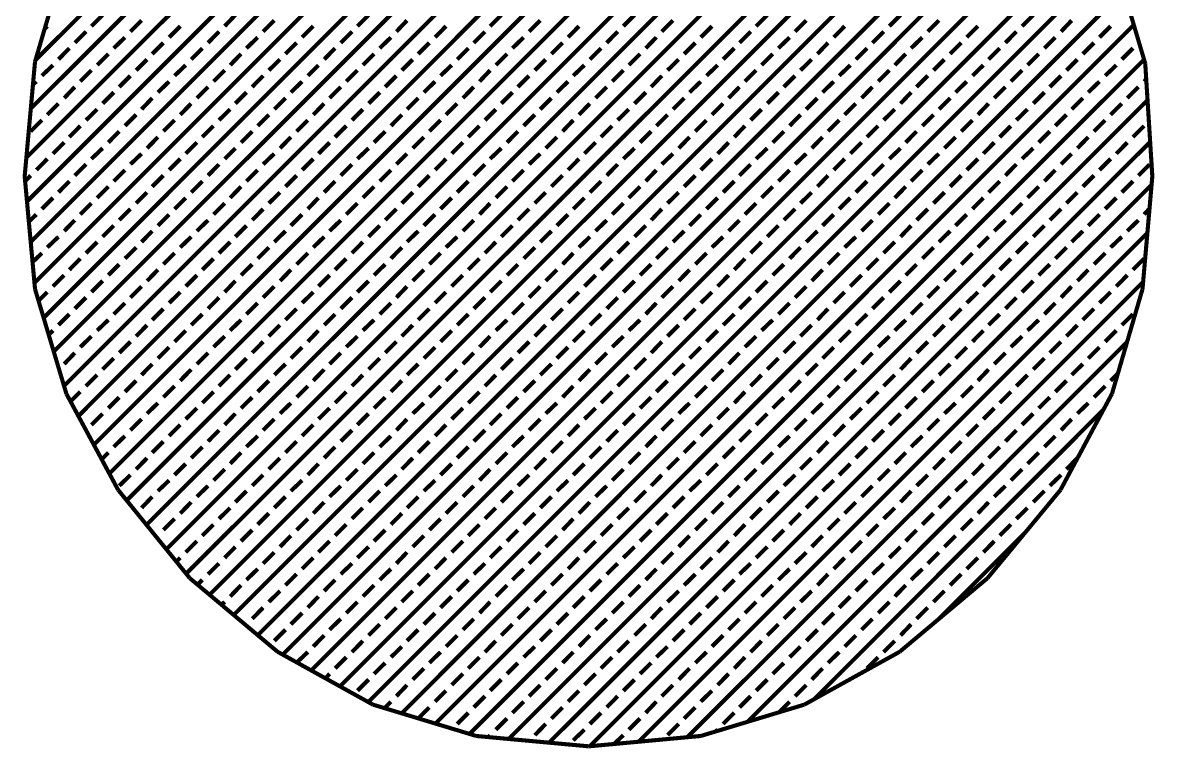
# Model space of a CAD drawing. Extents: x 2 to 176, y -19 to 159.
# Drawn here: x 104.605 to 105.66, y 117.516 to 118.192 of the extents above; entities that cross this region are included whole.
import ezdxf

# ---------------------------------------------------------------- set-up
doc = ezdxf.new("R2010")
doc.units = 0
doc.layers.add('BG_SILKSCREEN_TOP', color=7, linetype='CONTINUOUS')

msp = doc.modelspace()

# ---------------------------------------------------------------- linework, layer by layer
at = {"layer": 'BG_SILKSCREEN_TOP', "const_width": 0.00381}
for points in [[(104.608122, 118.066058), (105.127298, 118.585234)], [(104.608884, 118.025418), (105.166414, 118.582948)], [(104.612186, 118.111778), (105.082086, 118.58117)], [(104.612186, 117.987572), (105.204006, 118.579392)], [(104.616758, 118.157244), (105.036366, 118.576598)], [(104.615996, 117.949726), (105.240836, 118.57482)], [(104.624378, 117.91696), (105.272332, 118.565168)], [(104.633776, 117.885464), (105.303828, 118.555262)], [(104.643428, 117.85346), (105.33507, 118.545102)], [(104.656636, 117.825266), (105.361232, 118.53037)], [(104.671114, 117.798596), (105.387902, 118.515638)], [(104.685592, 117.771672), (105.414318, 118.500652)], [(104.701594, 117.746526), (105.43794, 118.482618)], [(104.720136, 117.72392), (105.460292, 118.463568)], [(104.738424, 117.700806), (105.48239, 118.444772)], [(104.756966, 117.6782), (105.504742, 118.425468)], [(104.77881, 117.658642), (105.523284, 118.402862)], [(104.801416, 117.639846), (105.541826, 118.380256)], [(104.823768, 117.620796), (105.560368, 118.357396)], [(104.847136, 117.603016), (105.57764, 118.333774)], [(104.873806, 117.588284), (105.592118, 118.306596)], [(104.900476, 117.573298), (105.60685, 118.279926)], [(104.64546, 118.255034), (104.61625, 118.15572)], [(104.927146, 117.559074), (105.621328, 118.253256)], [(105.651046, 118.153942), (105.62209, 118.251732)], [(104.95788, 117.548152), (105.63098, 118.22176)], [(104.668828, 118.18874), (104.679242, 118.199154)], [(104.793034, 118.18874), (104.80294, 118.199154)], [(104.916732, 118.18874), (104.927146, 118.199154)], [(105.04043, 118.18874), (105.050844, 118.199154)], [(105.164636, 118.18874), (105.17505, 118.199154)], [(105.288334, 118.18874), (105.298748, 118.199154)], [(105.41254, 118.18874), (105.422954, 118.199154)], [(105.536238, 118.18874), (105.546652, 118.199154)], [(104.625648, 118.186454), (104.62768, 118.18874)], [(104.70515, 118.18366), (104.715564, 118.194074)], [(104.741218, 118.178326), (104.751632, 118.18874)], [(104.828848, 118.18366), (104.839262, 118.194074)], [(104.86517, 118.178326), (104.875584, 118.18874)], [(104.953054, 118.18366), (104.96296, 118.194074)], [(104.989122, 118.178326), (104.999282, 118.18874)], [(104.989376, 117.5385), (105.640378, 118.19001)], [(105.076752, 118.18366), (105.087166, 118.194074)], [(105.113074, 118.178326), (105.123234, 118.18874)], [(105.20045, 118.18366), (105.210864, 118.194074)], [(105.236772, 118.178326), (105.247186, 118.18874)], [(105.324656, 118.18366), (105.33507, 118.194074)], [(105.360724, 118.178326), (105.370884, 118.18874)], [(105.448354, 118.18366), (105.458768, 118.194074)], [(105.484676, 118.178326), (105.49509, 118.18874)], [(105.57256, 118.18366), (105.582466, 118.194074)], [(105.608374, 118.178326), (105.618788, 118.18874)], [(104.653334, 118.173246), (104.663748, 118.18366)], [(104.689656, 118.168166), (104.70007, 118.178326)], [(104.77754, 118.173246), (104.7877, 118.18366)], [(104.813354, 118.168166), (104.823768, 118.178326)], [(104.901238, 118.173246), (104.911652, 118.18366)], [(104.93756, 118.168166), (104.947974, 118.178326)], [(105.02519, 118.173246), (105.035604, 118.18366)], [(105.061258, 118.168166), (105.071672, 118.178326)], [(105.149142, 118.173246), (105.159302, 118.18366)], [(105.185464, 118.168166), (105.19537, 118.178326)], [(105.27284, 118.173246), (105.283254, 118.18366)], [(105.309162, 118.168166), (105.319576, 118.178326)], [(105.396792, 118.173246), (105.407206, 118.18366)], [(105.43286, 118.168166), (105.443274, 118.178326)], [(105.520744, 118.173246), (105.530904, 118.18366)], [(105.557066, 118.168166), (105.567226, 118.178326)], [(104.638094, 118.157752), (104.648254, 118.168166)], [(104.72547, 118.162832), (104.735884, 118.173246)], [(104.761792, 118.157752), (104.772206, 118.168166)], [(104.849676, 118.162832), (104.86009, 118.173246)], [(104.885744, 118.157752), (104.895904, 118.168166)], [(104.973374, 118.162832), (104.983788, 118.173246)], [(105.009696, 118.157752), (105.02011, 118.168166)], [(105.09758, 118.162832), (105.107994, 118.173246)], [(105.133394, 118.157752), (105.143808, 118.168166)], [(105.221278, 118.162832), (105.231692, 118.173246)], [(105.2576, 118.157752), (105.268014, 118.168166)], [(105.345484, 118.162832), (105.35539, 118.173246)], [(105.381298, 118.157752), (105.391712, 118.168166)], [(105.469182, 118.162832), (105.479596, 118.173246)], [(105.504996, 118.157752), (105.51541, 118.168166)], [(105.59288, 118.162832), (105.603294, 118.173246)], [(105.629202, 118.157752), (105.639616, 118.168166)], [(105.644696, 118.173246), (105.645204, 118.1735)], [(104.61625, 118.15572), (104.606598, 118.048786)], [(104.674162, 118.152418), (104.684576, 118.162832)], [(104.710484, 118.147592), (104.720644, 118.157752)], [(104.798114, 118.152418), (104.808274, 118.162832)], [(104.834182, 118.147592), (104.844596, 118.157752)], [(104.921812, 118.152418), (104.932226, 118.162832)], [(104.958134, 118.147592), (104.968294, 118.157752)], [(105.021126, 117.528848), (105.65003, 118.157752)], [(105.045764, 118.152418), (105.056178, 118.162832)], [(105.082086, 118.147592), (105.092246, 118.157752)], [(105.169716, 118.152418), (105.18013, 118.162832)], [(105.205784, 118.147592), (105.216198, 118.157752)], [(105.293414, 118.152418), (105.303828, 118.162832)], [(105.329736, 118.147592), (105.34015, 118.157752)], [(105.41762, 118.152418), (105.42778, 118.162832)], [(105.453688, 118.147592), (105.463848, 118.157752)], [(105.541318, 118.152418), (105.551732, 118.162832)], [(105.57764, 118.147592), (105.5878, 118.157752)], [(105.65765, 118.048786), (105.651046, 118.153942)], [(104.6226, 118.142512), (104.633014, 118.152418)], [(104.658414, 118.137178), (104.668828, 118.147592)], [(104.746298, 118.142512), (104.756712, 118.152418)], [(104.78262, 118.137178), (104.793034, 118.147592)], [(104.870504, 118.142512), (104.88041, 118.152418)], [(104.906318, 118.137178), (104.916732, 118.147592)], [(104.994202, 118.142512), (105.004616, 118.152418)], [(105.030524, 118.137178), (105.04043, 118.147592)], [(105.1179, 118.142512), (105.128314, 118.152418)], [(105.154222, 118.137178), (105.164636, 118.147592)], [(105.242106, 118.142512), (105.25252, 118.152418)], [(105.27792, 118.137178), (105.288334, 118.147592)], [(105.365804, 118.142512), (105.376218, 118.152418)], [(105.402126, 118.137178), (105.41254, 118.147592)], [(105.49001, 118.142512), (105.50017, 118.152418)], [(105.525824, 118.137178), (105.536238, 118.147592)], [(105.613708, 118.142512), (105.624122, 118.152418)], [(104.614472, 118.134384), (104.61752, 118.137178)], [(104.643428, 118.121684), (104.653334, 118.132098)], [(104.694736, 118.132098), (104.70515, 118.142512)], [(104.730804, 118.127018), (104.741218, 118.137178)], [(104.767126, 118.121684), (104.77754, 118.132098)], [(104.818688, 118.132098), (104.828848, 118.142512)], [(104.854756, 118.127018), (104.86517, 118.137178)], [(104.890824, 118.121684), (104.901238, 118.132098)], [(104.94264, 118.132098), (104.953054, 118.142512)], [(104.978708, 118.127018), (104.989122, 118.137178)], [(105.01503, 118.121684), (105.02519, 118.132098)], [(105.066338, 118.132098), (105.076752, 118.142512)], [(105.10266, 118.127018), (105.113074, 118.137178)], [(105.138728, 118.121684), (105.149142, 118.132098)], [(105.190544, 118.132098), (105.20045, 118.142512)], [(105.226358, 118.127018), (105.236772, 118.137178)], [(105.26268, 118.121684), (105.27284, 118.132098)], [(105.314242, 118.132098), (105.324656, 118.142512)], [(105.35031, 118.127018), (105.360724, 118.137178)], [(105.386632, 118.121684), (105.396792, 118.132098)], [(105.43794, 118.132098), (105.448354, 118.142512)], [(105.474262, 118.127018), (105.484676, 118.137178)], [(105.51033, 118.121684), (105.520744, 118.132098)], [(105.562146, 118.132098), (105.57256, 118.142512)], [(105.59796, 118.127018), (105.608374, 118.137178)], [(105.634282, 118.121684), (105.644696, 118.132098)], [(105.65003, 118.137178), (105.651808, 118.13921)], [(104.679242, 118.116604), (104.689656, 118.127018)], [(104.715564, 118.11127), (104.72547, 118.121684)], [(104.80294, 118.116604), (104.813354, 118.127018)], [(104.839262, 118.11127), (104.849676, 118.121684)], [(104.927146, 118.116604), (104.93756, 118.127018)], [(104.96296, 118.11127), (104.973374, 118.121684)], [(105.050844, 118.116604), (105.061258, 118.127018)], [(105.087166, 118.11127), (105.09758, 118.121684)], [(105.17505, 118.116604), (105.185464, 118.127018)], [(105.210864, 118.11127), (105.221278, 118.121684)], [(105.298748, 118.116604), (105.309162, 118.127018)], [(105.33507, 118.11127), (105.345484, 118.121684)], [(105.422954, 118.116604), (105.43286, 118.127018)], [(105.458768, 118.11127), (105.469182, 118.121684)], [(105.546652, 118.116604), (105.557066, 118.127018)], [(105.582466, 118.11127), (105.59288, 118.121684)], [(104.62768, 118.10619), (104.638094, 118.116604)], [(104.663748, 118.10111), (104.674162, 118.11127)], [(104.751632, 118.10619), (104.761792, 118.116604)], [(104.7877, 118.10111), (104.798114, 118.11127)], [(104.875584, 118.10619), (104.885744, 118.116604)], [(104.911652, 118.10111), (104.921812, 118.11127)], [(104.999282, 118.10619), (105.009696, 118.116604)], [(105.035604, 118.10111), (105.045764, 118.11127)], [(105.057448, 117.524022), (105.653332, 118.119906)], [(105.123234, 118.10619), (105.133394, 118.116604)], [(105.159302, 118.10111), (105.169716, 118.11127)], [(105.247186, 118.10619), (105.2576, 118.116604)], [(105.283254, 118.10111), (105.293414, 118.11127)], [(105.370884, 118.10619), (105.381298, 118.116604)], [(105.407206, 118.10111), (105.41762, 118.11127)], [(105.49509, 118.10619), (105.504996, 118.116604)], [(105.530904, 118.10111), (105.541318, 118.11127)], [(105.618788, 118.10619), (105.629202, 118.116604)], [(104.612186, 118.090696), (104.6226, 118.10111)], [(104.70007, 118.095776), (104.710484, 118.10619)], [(104.735884, 118.090696), (104.746298, 118.10111)], [(104.823768, 118.095776), (104.834182, 118.10619)], [(104.86009, 118.090696), (104.870504, 118.10111)], [(104.947974, 118.095776), (104.958134, 118.10619)], [(104.983788, 118.090696), (104.994202, 118.10111)], [(105.071672, 118.095776), (105.082086, 118.10619)], [(105.107994, 118.090696), (105.1179, 118.10111)], [(105.19537, 118.095776), (105.205784, 118.10619)], [(105.231692, 118.090696), (105.242106, 118.10111)], [(105.319576, 118.095776), (105.329736, 118.10619)], [(105.35539, 118.090696), (105.365804, 118.10111)], [(105.443274, 118.095776), (105.453688, 118.10619)], [(105.479596, 118.090696), (105.49001, 118.10111)], [(105.567226, 118.095776), (105.57764, 118.10619)], [(105.603294, 118.090696), (105.613708, 118.10111)], [(104.648254, 118.085362), (104.658414, 118.095776)], [(104.684576, 118.080282), (104.694736, 118.090696)], [(104.772206, 118.085362), (104.78262, 118.095776)], [(104.808274, 118.080282), (104.818688, 118.090696)], [(104.895904, 118.085362), (104.906318, 118.095776)], [(104.932226, 118.080282), (104.94264, 118.090696)], [(105.02011, 118.085362), (105.030524, 118.095776)], [(105.056178, 118.080282), (105.066338, 118.090696)], [(105.143808, 118.085362), (105.154222, 118.095776)], [(105.18013, 118.080282), (105.190544, 118.090696)], [(105.268014, 118.085362), (105.27792, 118.095776)], [(105.303828, 118.080282), (105.314242, 118.090696)], [(105.391712, 118.085362), (105.402126, 118.095776)], [(105.42778, 118.080282), (105.43794, 118.090696)], [(105.51541, 118.085362), (105.525824, 118.095776)], [(105.551732, 118.080282), (105.562146, 118.090696)], [(105.639616, 118.085362), (105.65003, 118.095776)], [(104.633014, 118.069868), (104.643428, 118.080282)], [(104.720644, 118.074948), (104.730804, 118.085362)], [(104.756712, 118.069868), (104.767126, 118.080282)], [(104.844596, 118.074948), (104.854756, 118.085362)], [(104.88041, 118.069868), (104.890824, 118.080282)], [(104.968294, 118.074948), (104.978708, 118.085362)], [(105.004616, 118.069868), (105.01503, 118.080282)], [(105.092246, 118.074948), (105.10266, 118.085362)], [(105.095294, 117.52072), (105.655872, 118.081044)], [(105.128314, 118.069868), (105.138728, 118.080282)], [(105.216198, 118.074948), (105.226358, 118.085362)], [(105.25252, 118.069868), (105.26268, 118.080282)], [(105.34015, 118.074948), (105.35031, 118.085362)], [(105.376218, 118.069868), (105.386632, 118.080282)], [(105.463848, 118.074948), (105.474262, 118.085362)], [(105.50017, 118.069868), (105.51033, 118.080282)], [(105.5878, 118.074948), (105.59796, 118.085362)], [(105.624122, 118.069868), (105.634282, 118.080282)], [(104.668828, 118.065042), (104.679242, 118.074948)], [(104.70515, 118.059962), (104.715564, 118.069868)], [(104.793034, 118.065042), (104.80294, 118.074948)], [(104.828848, 118.059962), (104.839262, 118.069868)], [(104.916732, 118.065042), (104.927146, 118.074948)], [(104.953054, 118.059962), (104.96296, 118.069868)], [(105.04043, 118.065042), (105.050844, 118.074948)], [(105.076752, 118.059962), (105.087166, 118.069868)], [(105.164636, 118.065042), (105.17505, 118.074948)], [(105.20045, 118.059962), (105.210864, 118.069868)], [(105.288334, 118.065042), (105.298748, 118.074948)], [(105.324656, 118.059962), (105.33507, 118.069868)], [(105.41254, 118.065042), (105.422954, 118.074948)], [(105.448354, 118.059962), (105.458768, 118.069868)], [(105.536238, 118.065042), (105.546652, 118.074948)], [(105.57256, 118.059962), (105.582466, 118.069868)], [(104.61752, 118.054628), (104.62768, 118.065042)], [(104.653334, 118.049548), (104.663748, 118.059962)], [(104.741218, 118.054628), (104.751632, 118.065042)], [(104.77754, 118.049548), (104.7877, 118.059962)], [(104.86517, 118.054628), (104.875584, 118.065042)], [(104.901238, 118.049548), (104.911652, 118.059962)], [(104.989122, 118.054628), (104.999282, 118.065042)], [(105.02519, 118.049548), (105.035604, 118.059962)], [(105.113074, 118.054628), (105.123234, 118.065042)], [(105.149142, 118.049548), (105.159302, 118.059962)], [(105.236772, 118.054628), (105.247186, 118.065042)], [(105.27284, 118.049548), (105.283254, 118.059962)], [(105.360724, 118.054628), (105.370884, 118.065042)], [(105.396792, 118.049548), (105.407206, 118.059962)], [(105.484676, 118.054628), (105.49509, 118.065042)], [(105.520744, 118.049548), (105.530904, 118.059962)], [(105.608374, 118.054628), (105.618788, 118.065042)], [(105.644696, 118.049548), (105.65511, 118.059962)], [(104.606598, 118.048786), (104.61625, 117.94363)], [(104.607106, 118.044214), (104.612186, 118.049548)], [(104.689656, 118.044214), (104.70007, 118.054628)], [(104.72547, 118.039134), (104.735884, 118.049548)], [(104.813354, 118.044214), (104.823768, 118.054628)], [(104.849676, 118.039134), (104.86009, 118.049548)], [(104.93756, 118.044214), (104.947974, 118.054628)], [(104.973374, 118.039134), (104.983788, 118.049548)], [(105.061258, 118.044214), (105.071672, 118.054628)], [(105.09758, 118.039134), (105.107994, 118.049548)], [(105.185464, 118.044214), (105.19537, 118.054628)], [(105.221278, 118.039134), (105.231692, 118.049548)], [(105.309162, 118.044214), (105.319576, 118.054628)], [(105.345484, 118.039134), (105.35539, 118.049548)], [(105.43286, 118.044214), (105.443274, 118.054628)], [(105.469182, 118.039134), (105.479596, 118.049548)], [(105.557066, 118.044214), (105.567226, 118.054628)], [(105.59288, 118.039134), (105.603294, 118.049548)], [(105.648506, 117.94363), (105.65765, 118.048786)], [(104.638094, 118.0338), (104.648254, 118.044214)], [(104.674162, 118.02872), (104.684576, 118.039134)], [(104.761792, 118.0338), (104.772206, 118.044214)], [(104.798114, 118.02872), (104.808274, 118.039134)], [(104.885744, 118.0338), (104.895904, 118.044214)], [(104.921812, 118.02872), (104.932226, 118.039134)], [(105.009696, 118.0338), (105.02011, 118.044214)], [(105.045764, 118.02872), (105.056178, 118.039134)], [(105.13314, 117.517418), (105.657396, 118.04142)], [(105.133394, 118.0338), (105.143808, 118.044214)], [(105.169716, 118.02872), (105.18013, 118.039134)], [(105.2576, 118.0338), (105.268014, 118.044214)], [(105.293414, 118.02872), (105.303828, 118.039134)], [(105.381298, 118.0338), (105.391712, 118.044214)], [(105.41762, 118.02872), (105.42778, 118.039134)], [(105.504996, 118.0338), (105.51541, 118.044214)], [(105.541318, 118.02872), (105.551732, 118.039134)], [(105.629202, 118.0338), (105.639616, 118.044214)], [(104.6226, 118.018306), (104.633014, 118.02872)], [(104.710484, 118.02364), (104.720644, 118.0338)], [(104.746298, 118.018306), (104.756712, 118.02872)], [(104.834182, 118.02364), (104.844596, 118.0338)], [(104.870504, 118.018306), (104.88041, 118.02872)], [(104.958134, 118.02364), (104.968294, 118.0338)], [(104.994202, 118.018306), (105.004616, 118.02872)], [(105.082086, 118.02364), (105.092246, 118.0338)], [(105.1179, 118.018306), (105.128314, 118.02872)], [(105.205784, 118.02364), (105.216198, 118.0338)], [(105.242106, 118.018306), (105.25252, 118.02872)], [(105.329736, 118.02364), (105.34015, 118.0338)], [(105.365804, 118.018306), (105.376218, 118.02872)], [(105.453688, 118.02364), (105.463848, 118.0338)], [(105.49001, 118.018306), (105.50017, 118.02872)], [(105.57764, 118.02364), (105.5878, 118.0338)], [(105.613708, 118.018306), (105.624122, 118.02872)], [(104.658414, 118.013226), (104.668828, 118.02364)], [(104.694736, 118.007892), (104.70515, 118.018306)], [(104.78262, 118.013226), (104.793034, 118.02364)], [(104.818688, 118.007892), (104.828848, 118.018306)], [(104.906318, 118.013226), (104.916732, 118.02364)], [(104.94264, 118.007892), (104.953054, 118.018306)], [(105.030524, 118.013226), (105.04043, 118.02364)], [(105.066338, 118.007892), (105.076752, 118.018306)], [(105.154222, 118.013226), (105.164636, 118.02364)], [(105.190544, 118.007892), (105.20045, 118.018306)], [(105.27792, 118.013226), (105.288334, 118.02364)], [(105.314242, 118.007892), (105.324656, 118.018306)], [(105.402126, 118.013226), (105.41254, 118.02364)], [(105.43794, 118.007892), (105.448354, 118.018306)], [(105.525824, 118.013226), (105.536238, 118.02364)], [(105.562146, 118.007892), (105.57256, 118.018306)], [(105.65003, 118.013226), (105.65511, 118.018814)], [(104.610662, 118.006622), (104.61752, 118.013226)], [(104.643428, 117.997732), (104.653334, 118.007892)], [(104.730804, 118.002812), (104.741218, 118.013226)], [(104.767126, 117.997732), (104.77754, 118.007892)], [(104.854756, 118.002812), (104.86517, 118.013226)], [(104.890824, 117.997732), (104.901238, 118.007892)], [(104.978708, 118.002812), (104.989122, 118.013226)], [(105.01503, 117.997732), (105.02519, 118.007892)], [(105.10266, 118.002812), (105.113074, 118.013226)], [(105.138728, 117.997732), (105.149142, 118.007892)], [(105.226358, 118.002812), (105.236772, 118.013226)], [(105.26268, 117.997732), (105.27284, 118.007892)], [(105.35031, 118.002812), (105.360724, 118.013226)], [(105.386632, 117.997732), (105.396792, 118.007892)], [(105.474262, 118.002812), (105.484676, 118.013226)], [(105.51033, 117.997732), (105.520744, 118.007892)], [(105.59796, 118.002812), (105.608374, 118.013226)], [(105.634282, 117.997732), (105.644696, 118.007892)], [(104.679242, 117.992398), (104.689656, 118.002812)], [(104.715564, 117.987572), (104.72547, 117.997732)], [(104.80294, 117.992398), (104.813354, 118.002812)], [(104.839262, 117.987572), (104.849676, 117.997732)], [(104.927146, 117.992398), (104.93756, 118.002812)], [(104.96296, 117.987572), (104.973374, 117.997732)], [(105.050844, 117.992398), (105.061258, 118.002812)], [(105.087166, 117.987572), (105.09758, 117.997732)], [(105.17505, 117.992398), (105.185464, 118.002812)], [(105.178606, 117.521482), (105.653332, 117.996208)], [(105.210864, 117.987572), (105.221278, 117.997732)], [(105.298748, 117.992398), (105.309162, 118.002812)], [(105.33507, 117.987572), (105.345484, 117.997732)], [(105.422954, 117.992398), (105.43286, 118.002812)], [(105.458768, 117.987572), (105.469182, 117.997732)], [(105.546652, 117.992398), (105.557066, 118.002812)], [(105.582466, 117.987572), (105.59288, 117.997732)], [(104.62768, 117.982492), (104.638094, 117.992398)], [(104.663748, 117.977158), (104.674162, 117.987572)], [(104.751632, 117.982492), (104.761792, 117.992398)], [(104.7877, 117.977158), (104.798114, 117.987572)], [(104.875584, 117.982492), (104.885744, 117.992398)], [(104.911652, 117.977158), (104.921812, 117.987572)], [(104.999282, 117.982492), (105.009696, 117.992398)], [(105.035604, 117.977158), (105.045764, 117.987572)], [(105.123234, 117.982492), (105.133394, 117.992398)], [(105.159302, 117.977158), (105.169716, 117.987572)], [(105.247186, 117.982492), (105.2576, 117.992398)], [(105.283254, 117.977158), (105.293414, 117.987572)], [(105.370884, 117.982492), (105.381298, 117.992398)], [(105.407206, 117.977158), (105.41762, 117.987572)], [(105.49509, 117.982492), (105.504996, 117.992398)], [(105.530904, 117.977158), (105.541318, 117.987572)], [(105.618788, 117.982492), (105.629202, 117.992398)], [(104.613964, 117.968776), (104.6226, 117.977158)], [(104.70007, 117.972078), (104.710484, 117.982492)], [(104.735884, 117.966744), (104.746298, 117.977158)], [(104.823768, 117.972078), (104.834182, 117.982492)], [(104.86009, 117.966744), (104.870504, 117.977158)], [(104.947974, 117.972078), (104.958134, 117.982492)], [(104.983788, 117.966744), (104.994202, 117.977158)], [(105.071672, 117.972078), (105.082086, 117.982492)], [(105.107994, 117.966744), (105.1179, 117.977158)], [(105.19537, 117.972078), (105.205784, 117.982492)], [(105.231692, 117.966744), (105.242106, 117.977158)], [(105.319576, 117.972078), (105.329736, 117.982492)], [(105.35539, 117.966744), (105.365804, 117.977158)], [(105.443274, 117.972078), (105.453688, 117.982492)], [(105.479596, 117.966744), (105.49001, 117.977158)], [(105.567226, 117.972078), (105.57764, 117.982492)], [(105.603294, 117.966744), (105.613708, 117.977158)], [(104.648254, 117.961664), (104.658414, 117.972078)], [(104.684576, 117.956584), (104.694736, 117.966744)], [(104.772206, 117.961664), (104.78262, 117.972078)], [(104.808274, 117.956584), (104.818688, 117.966744)], [(104.895904, 117.961664), (104.906318, 117.972078)], [(104.932226, 117.956584), (104.94264, 117.966744)], [(105.02011, 117.961664), (105.030524, 117.972078)], [(105.056178, 117.956584), (105.066338, 117.966744)], [(105.143808, 117.961664), (105.154222, 117.972078)], [(105.18013, 117.956584), (105.190544, 117.966744)], [(105.268014, 117.961664), (105.27792, 117.972078)], [(105.303828, 117.956584), (105.314242, 117.966744)], [(105.391712, 117.961664), (105.402126, 117.972078)], [(105.42778, 117.956584), (105.43794, 117.966744)], [(105.51541, 117.961664), (105.525824, 117.972078)], [(105.551732, 117.956584), (105.562146, 117.966744)], [(105.639616, 117.961664), (105.65003, 117.972078)], [(104.633014, 117.94617), (104.643428, 117.956584)], [(104.720644, 117.95125), (104.730804, 117.961664)], [(104.756712, 117.94617), (104.767126, 117.956584)], [(104.844596, 117.95125), (104.854756, 117.961664)], [(104.88041, 117.94617), (104.890824, 117.956584)], [(104.968294, 117.95125), (104.978708, 117.961664)], [(105.004616, 117.94617), (105.01503, 117.956584)], [(105.092246, 117.95125), (105.10266, 117.961664)], [(105.128314, 117.94617), (105.138728, 117.956584)], [(105.216198, 117.95125), (105.226358, 117.961664)], [(105.25252, 117.94617), (105.26268, 117.956584)], [(105.34015, 117.95125), (105.35031, 117.961664)], [(105.376218, 117.94617), (105.386632, 117.956584)], [(105.463848, 117.95125), (105.474262, 117.961664)], [(105.50017, 117.94617), (105.51033, 117.956584)], [(105.5878, 117.95125), (105.59796, 117.961664)], [(105.624122, 117.94617), (105.634282, 117.956584)], [(104.61625, 117.94363), (104.64546, 117.846094)], [(104.668828, 117.940836), (104.679242, 117.95125)], [(104.70515, 117.935756), (104.715564, 117.94617)], [(104.793034, 117.940836), (104.80294, 117.95125)], [(104.828848, 117.935756), (104.839262, 117.94617)], [(104.916732, 117.940836), (104.927146, 117.95125)], [(104.953054, 117.935756), (104.96296, 117.94617)], [(105.04043, 117.940836), (105.050844, 117.95125)], [(105.076752, 117.935756), (105.087166, 117.94617)], [(105.164636, 117.940836), (105.17505, 117.95125)], [(105.20045, 117.935756), (105.210864, 117.94617)], [(105.224326, 117.526054), (105.649268, 117.950488)], [(105.288334, 117.940836), (105.298748, 117.95125)], [(105.324656, 117.935756), (105.33507, 117.94617)], [(105.41254, 117.940836), (105.422954, 117.95125)], [(105.448354, 117.935756), (105.458768, 117.94617)], [(105.536238, 117.940836), (105.546652, 117.95125)], [(105.57256, 117.935756), (105.582466, 117.94617)], [(105.620058, 117.846094), (105.648506, 117.94363)], [(104.619552, 117.932708), (104.62768, 117.940836)], [(104.653334, 117.925342), (104.663748, 117.935756)], [(104.741218, 117.930676), (104.751632, 117.940836)], [(104.77754, 117.925342), (104.7877, 117.935756)], [(104.86517, 117.930676), (104.875584, 117.940836)], [(104.901238, 117.925342), (104.911652, 117.935756)], [(104.989122, 117.930676), (104.999282, 117.940836)], [(105.02519, 117.925342), (105.035604, 117.935756)], [(105.113074, 117.930676), (105.123234, 117.940836)], [(105.149142, 117.925342), (105.159302, 117.935756)], [(105.236772, 117.930676), (105.247186, 117.940836)], [(105.27284, 117.925342), (105.283254, 117.935756)], [(105.360724, 117.930676), (105.370884, 117.940836)], [(105.396792, 117.925342), (105.407206, 117.935756)], [(105.484676, 117.930676), (105.49509, 117.940836)], [(105.520744, 117.925342), (105.530904, 117.935756)], [(105.608374, 117.930676), (105.618788, 117.940836)], [(104.689656, 117.920262), (104.70007, 117.930676)], [(104.72547, 117.914928), (104.735884, 117.925342)], [(104.813354, 117.920262), (104.823768, 117.930676)], [(104.849676, 117.914928), (104.86009, 117.925342)], [(104.93756, 117.920262), (104.947974, 117.930676)], [(104.973374, 117.914928), (104.983788, 117.925342)], [(105.061258, 117.920262), (105.071672, 117.930676)], [(105.09758, 117.914928), (105.107994, 117.925342)], [(105.185464, 117.920262), (105.19537, 117.930676)], [(105.221278, 117.914928), (105.231692, 117.925342)], [(105.309162, 117.920262), (105.319576, 117.930676)], [(105.345484, 117.914928), (105.35539, 117.925342)], [(105.43286, 117.920262), (105.443274, 117.930676)], [(105.469182, 117.914928), (105.479596, 117.925342)], [(105.557066, 117.920262), (105.567226, 117.930676)], [(105.59288, 117.914928), (105.603294, 117.925342)], [(104.638094, 117.910102), (104.648254, 117.920262)], [(104.674162, 117.905022), (104.684576, 117.914928)], [(104.761792, 117.910102), (104.772206, 117.920262)], [(104.798114, 117.905022), (104.808274, 117.914928)], [(104.885744, 117.910102), (104.895904, 117.920262)], [(104.921812, 117.905022), (104.932226, 117.914928)], [(105.009696, 117.910102), (105.02011, 117.920262)], [(105.045764, 117.905022), (105.056178, 117.914928)], [(105.133394, 117.910102), (105.143808, 117.920262)], [(105.169716, 117.905022), (105.18013, 117.914928)], [(105.2576, 117.910102), (105.268014, 117.920262)], [(105.293414, 117.905022), (105.303828, 117.914928)], [(105.381298, 117.910102), (105.391712, 117.920262)], [(105.41762, 117.905022), (105.42778, 117.914928)], [(105.504996, 117.910102), (105.51541, 117.920262)], [(105.541318, 117.905022), (105.551732, 117.914928)], [(105.629202, 117.910102), (105.639616, 117.920262)], [(104.629204, 117.901212), (104.633014, 117.905022)], [(104.710484, 117.899688), (104.720644, 117.910102)], [(104.746298, 117.894608), (104.756712, 117.905022)], [(104.834182, 117.899688), (104.844596, 117.910102)], [(104.870504, 117.894608), (104.88041, 117.905022)], [(104.958134, 117.899688), (104.968294, 117.910102)], [(104.994202, 117.894608), (105.004616, 117.905022)], [(105.082086, 117.899688), (105.092246, 117.910102)], [(105.1179, 117.894608), (105.128314, 117.905022)], [(105.205784, 117.899688), (105.216198, 117.910102)], [(105.242106, 117.894608), (105.25252, 117.905022)], [(105.329736, 117.899688), (105.34015, 117.910102)], [(105.365804, 117.894608), (105.376218, 117.905022)], [(105.453688, 117.899688), (105.463848, 117.910102)], [(105.49001, 117.894608), (105.50017, 117.905022)], [(105.57764, 117.899688), (105.5878, 117.910102)], [(105.613708, 117.894608), (105.624122, 117.905022)], [(104.658414, 117.889528), (104.668828, 117.899688)], [(104.694736, 117.884194), (104.70515, 117.894608)], [(104.730804, 117.879114), (104.741218, 117.889528)], [(104.78262, 117.889528), (104.793034, 117.899688)], [(104.818688, 117.884194), (104.828848, 117.894608)], [(104.854756, 117.879114), (104.86517, 117.889528)], [(104.906318, 117.889528), (104.916732, 117.899688)], [(104.94264, 117.884194), (104.953054, 117.894608)], [(104.978708, 117.879114), (104.989122, 117.889528)], [(105.030524, 117.889528), (105.04043, 117.899688)], [(105.066338, 117.884194), (105.076752, 117.894608)], [(105.10266, 117.879114), (105.113074, 117.889528)], [(105.154222, 117.889528), (105.164636, 117.899688)], [(105.190544, 117.884194), (105.20045, 117.894608)], [(105.226358, 117.879114), (105.236772, 117.889528)], [(105.27792, 117.889528), (105.288334, 117.899688)], [(105.280206, 117.540024), (105.634028, 117.894354)], [(105.314242, 117.884194), (105.324656, 117.894608)], [(105.35031, 117.879114), (105.360724, 117.889528)], [(105.402126, 117.889528), (105.41254, 117.899688)], [(105.43794, 117.884194), (105.448354, 117.894608)], [(105.474262, 117.879114), (105.484676, 117.889528)], [(105.525824, 117.889528), (105.536238, 117.899688)], [(105.562146, 117.884194), (105.57256, 117.894608)], [(105.59796, 117.879114), (105.608374, 117.889528)], [(104.643428, 117.87378), (104.653334, 117.884194)], [(104.679242, 117.8687), (104.689656, 117.879114)], [(104.767126, 117.87378), (104.77754, 117.884194)], [(104.80294, 117.8687), (104.813354, 117.879114)], [(104.890824, 117.87378), (104.901238, 117.884194)], [(104.927146, 117.8687), (104.93756, 117.879114)], [(105.01503, 117.87378), (105.02519, 117.884194)], [(105.050844, 117.8687), (105.061258, 117.879114)], [(105.138728, 117.87378), (105.149142, 117.884194)], [(105.17505, 117.8687), (105.185464, 117.879114)], [(105.26268, 117.87378), (105.27284, 117.884194)], [(105.298748, 117.8687), (105.309162, 117.879114)], [(105.386632, 117.87378), (105.396792, 117.884194)], [(105.422954, 117.8687), (105.43286, 117.879114)], [(105.51033, 117.87378), (105.520744, 117.884194)], [(105.546652, 117.8687), (105.557066, 117.879114)], [(104.715564, 117.86362), (104.72547, 117.87378)], [(104.751632, 117.858286), (104.761792, 117.8687)], [(104.839262, 117.86362), (104.849676, 117.87378)], [(104.875584, 117.858286), (104.885744, 117.8687)], [(104.96296, 117.86362), (104.973374, 117.87378)], [(104.999282, 117.858286), (105.009696, 117.8687)], [(105.087166, 117.86362), (105.09758, 117.87378)], [(105.123234, 117.858286), (105.133394, 117.8687)], [(105.210864, 117.86362), (105.221278, 117.87378)], [(105.247186, 117.858286), (105.2576, 117.8687)], [(105.33507, 117.86362), (105.345484, 117.87378)], [(105.370884, 117.858286), (105.381298, 117.8687)], [(105.458768, 117.86362), (105.469182, 117.87378)], [(105.49509, 117.858286), (105.504996, 117.8687)], [(105.582466, 117.86362), (105.59288, 117.87378)], [(104.663748, 117.853206), (104.674162, 117.86362)], [(104.70007, 117.847872), (104.710484, 117.858286)], [(104.7877, 117.853206), (104.798114, 117.86362)], [(104.823768, 117.847872), (104.834182, 117.858286)], [(104.911652, 117.853206), (104.921812, 117.86362)], [(104.947974, 117.847872), (104.958134, 117.858286)], [(105.035604, 117.853206), (105.045764, 117.86362)], [(105.071672, 117.847872), (105.082086, 117.858286)], [(105.159302, 117.853206), (105.169716, 117.86362)], [(105.19537, 117.847872), (105.205784, 117.858286)], [(105.283254, 117.853206), (105.293414, 117.86362)], [(105.319576, 117.847872), (105.329736, 117.858286)], [(105.407206, 117.853206), (105.41762, 117.86362)], [(105.443274, 117.847872), (105.453688, 117.858286)], [(105.530904, 117.853206), (105.541318, 117.86362)], [(105.567226, 117.847872), (105.57764, 117.858286)], [(105.618788, 117.858286), (105.6259, 117.865398)], [(104.64927, 117.838728), (104.658414, 117.847872)], [(104.735884, 117.842792), (104.746298, 117.853206)], [(104.772206, 117.837458), (104.78262, 117.847872)], [(104.86009, 117.842792), (104.870504, 117.853206)], [(104.895904, 117.837458), (104.906318, 117.847872)], [(104.983788, 117.842792), (104.994202, 117.853206)], [(105.02011, 117.837458), (105.030524, 117.847872)], [(105.107994, 117.842792), (105.1179, 117.853206)], [(105.143808, 117.837458), (105.154222, 117.847872)], [(105.231692, 117.842792), (105.242106, 117.853206)], [(105.268014, 117.837458), (105.27792, 117.847872)], [(105.35539, 117.842792), (105.365804, 117.853206)], [(105.391712, 117.837458), (105.402126, 117.847872)], [(105.479596, 117.842792), (105.49001, 117.853206)], [(105.51541, 117.837458), (105.525824, 117.847872)], [(105.603294, 117.842792), (105.613708, 117.853206)], [(104.64546, 117.846094), (104.69372, 117.756432)], [(104.684576, 117.832632), (104.694736, 117.842792)], [(104.720644, 117.827552), (104.730804, 117.837458)], [(104.808274, 117.832632), (104.818688, 117.842792)], [(104.844596, 117.827552), (104.854756, 117.837458)], [(104.932226, 117.832632), (104.94264, 117.842792)], [(104.968294, 117.827552), (104.978708, 117.837458)], [(105.056178, 117.832632), (105.066338, 117.842792)], [(105.092246, 117.827552), (105.10266, 117.837458)], [(105.18013, 117.832632), (105.190544, 117.842792)], [(105.216198, 117.827552), (105.226358, 117.837458)], [(105.303828, 117.832632), (105.314242, 117.842792)], [(105.34015, 117.827552), (105.35031, 117.837458)], [(105.42778, 117.832632), (105.43794, 117.842792)], [(105.463848, 117.827552), (105.474262, 117.837458)], [(105.551732, 117.832632), (105.562146, 117.842792)], [(105.572052, 117.756432), (105.620058, 117.846094)], [(105.5878, 117.827552), (105.59796, 117.837458)], [(104.668828, 117.817138), (104.679242, 117.827552)], [(104.756712, 117.822472), (104.767126, 117.832632)], [(104.793034, 117.817138), (104.80294, 117.827552)], [(104.88041, 117.822472), (104.890824, 117.832632)], [(104.916732, 117.817138), (104.927146, 117.827552)], [(105.004616, 117.822472), (105.01503, 117.832632)], [(105.04043, 117.817138), (105.050844, 117.827552)], [(105.128314, 117.822472), (105.138728, 117.832632)], [(105.164636, 117.817138), (105.17505, 117.827552)], [(105.25252, 117.822472), (105.26268, 117.832632)], [(105.288334, 117.817138), (105.298748, 117.827552)], [(105.34269, 117.561614), (105.611676, 117.830854)], [(105.376218, 117.822472), (105.386632, 117.832632)], [(105.41254, 117.817138), (105.422954, 117.827552)], [(105.50017, 117.822472), (105.51033, 117.832632)], [(105.536238, 117.817138), (105.546652, 117.827552)], [(104.70515, 117.812058), (104.715564, 117.822472)], [(104.741218, 117.806724), (104.751632, 117.817138)], [(104.828848, 117.812058), (104.839262, 117.822472)], [(104.86517, 117.806724), (104.875584, 117.817138)], [(104.953054, 117.812058), (104.96296, 117.822472)], [(104.989122, 117.806724), (104.999282, 117.817138)], [(105.076752, 117.812058), (105.087166, 117.822472)], [(105.113074, 117.806724), (105.123234, 117.817138)], [(105.20045, 117.812058), (105.210864, 117.822472)], [(105.236772, 117.806724), (105.247186, 117.817138)], [(105.324656, 117.812058), (105.33507, 117.822472)], [(105.360724, 117.806724), (105.370884, 117.817138)], [(105.448354, 117.812058), (105.458768, 117.822472)], [(105.484676, 117.806724), (105.49509, 117.817138)], [(105.57256, 117.812058), (105.582466, 117.822472)], [(104.689656, 117.796564), (104.70007, 117.806724)], [(104.77754, 117.801644), (104.7877, 117.812058)], [(104.813354, 117.796564), (104.823768, 117.806724)], [(104.901238, 117.801644), (104.911652, 117.812058)], [(104.93756, 117.796564), (104.947974, 117.806724)], [(105.02519, 117.801644), (105.035604, 117.812058)], [(105.061258, 117.796564), (105.071672, 117.806724)], [(105.149142, 117.801644), (105.159302, 117.812058)], [(105.185464, 117.796564), (105.19537, 117.806724)], [(105.27284, 117.801644), (105.283254, 117.812058)], [(105.309162, 117.796564), (105.319576, 117.806724)], [(105.396792, 117.801644), (105.407206, 117.812058)], [(105.43286, 117.796564), (105.443274, 117.806724)], [(105.520744, 117.801644), (105.530904, 117.812058)], [(105.557066, 117.796564), (105.567226, 117.806724)], [(104.72547, 117.79123), (104.735884, 117.801644)], [(104.761792, 117.78615), (104.772206, 117.796564)], [(104.849676, 117.79123), (104.86009, 117.801644)], [(104.885744, 117.78615), (104.895904, 117.796564)], [(104.973374, 117.79123), (104.983788, 117.801644)], [(105.009696, 117.78615), (105.02011, 117.796564)], [(105.09758, 117.79123), (105.107994, 117.801644)], [(105.133394, 117.78615), (105.143808, 117.796564)], [(105.221278, 117.79123), (105.231692, 117.801644)], [(105.2576, 117.78615), (105.268014, 117.796564)], [(105.345484, 117.79123), (105.35539, 117.801644)], [(105.381298, 117.78615), (105.391712, 117.796564)], [(105.469182, 117.79123), (105.479596, 117.801644)], [(105.504996, 117.78615), (105.51541, 117.796564)], [(104.678226, 117.78488), (104.684576, 117.79123)], [(104.710484, 117.775736), (104.720644, 117.78615)], [(104.798114, 117.780816), (104.808274, 117.79123)], [(104.834182, 117.775736), (104.844596, 117.78615)], [(104.921812, 117.780816), (104.932226, 117.79123)], [(104.958134, 117.775736), (104.968294, 117.78615)], [(105.045764, 117.780816), (105.056178, 117.79123)], [(105.082086, 117.775736), (105.092246, 117.78615)], [(105.169716, 117.780816), (105.18013, 117.79123)], [(105.205784, 117.775736), (105.216198, 117.78615)], [(105.293414, 117.780816), (105.303828, 117.79123)], [(105.329736, 117.775736), (105.34015, 117.78615)], [(105.41762, 117.780816), (105.42778, 117.79123)], [(105.453688, 117.775736), (105.463848, 117.78615)], [(105.541318, 117.780816), (105.551732, 117.79123)], [(105.57764, 117.775736), (105.5878, 117.78615)], [(104.746298, 117.770402), (104.756712, 117.780816)], [(104.78262, 117.765322), (104.793034, 117.775736)], [(104.870504, 117.770402), (104.88041, 117.780816)], [(104.906318, 117.765322), (104.916732, 117.775736)], [(104.994202, 117.770402), (105.004616, 117.780816)], [(105.030524, 117.765322), (105.04043, 117.775736)], [(105.1179, 117.770402), (105.128314, 117.780816)], [(105.154222, 117.765322), (105.164636, 117.775736)], [(105.242106, 117.770402), (105.25252, 117.780816)], [(105.27792, 117.765322), (105.288334, 117.775736)], [(105.365804, 117.770402), (105.376218, 117.780816)], [(105.402126, 117.765322), (105.41254, 117.775736)], [(105.49001, 117.770402), (105.50017, 117.780816)], [(105.525824, 117.765322), (105.536238, 117.775736)], [(104.694736, 117.760242), (104.70515, 117.770402)], [(104.730804, 117.755416), (104.741218, 117.765322)], [(104.818688, 117.760242), (104.828848, 117.770402)], [(104.854756, 117.755416), (104.86517, 117.765322)], [(104.94264, 117.760242), (104.953054, 117.770402)], [(104.978708, 117.755416), (104.989122, 117.765322)], [(105.066338, 117.760242), (105.076752, 117.770402)], [(105.10266, 117.755416), (105.113074, 117.765322)], [(105.190544, 117.760242), (105.20045, 117.770402)], [(105.226358, 117.755416), (105.236772, 117.765322)], [(105.314242, 117.760242), (105.324656, 117.770402)], [(105.35031, 117.755416), (105.360724, 117.765322)], [(105.43794, 117.760242), (105.448354, 117.770402)], [(105.474262, 117.755416), (105.484676, 117.765322)], [(105.562146, 117.760242), (105.57256, 117.770402)], [(104.69372, 117.756432), (104.760522, 117.674136)], [(104.767126, 117.750082), (104.77754, 117.760242)], [(104.80294, 117.745002), (104.813354, 117.755416)], [(104.890824, 117.750082), (104.901238, 117.760242)], [(104.927146, 117.745002), (104.93756, 117.755416)], [(105.01503, 117.750082), (105.02519, 117.760242)], [(105.050844, 117.745002), (105.061258, 117.755416)], [(105.138728, 117.750082), (105.149142, 117.760242)], [(105.17505, 117.745002), (105.185464, 117.755416)], [(105.26268, 117.750082), (105.27284, 117.760242)], [(105.298748, 117.745002), (105.309162, 117.755416)], [(105.386632, 117.750082), (105.396792, 117.760242)], [(105.422954, 117.745002), (105.43286, 117.755416)], [(105.50398, 117.674136), (105.572052, 117.756432)], [(105.51033, 117.750082), (105.520744, 117.760242)], [(105.546652, 117.745002), (105.557066, 117.755416)], [(104.715564, 117.739668), (104.72547, 117.750082)], [(104.751632, 117.734588), (104.761792, 117.745002)], [(104.839262, 117.739668), (104.849676, 117.750082)], [(104.875584, 117.734588), (104.885744, 117.745002)], [(104.96296, 117.739668), (104.973374, 117.750082)], [(104.999282, 117.734588), (105.009696, 117.745002)], [(105.087166, 117.739668), (105.09758, 117.750082)], [(105.123234, 117.734588), (105.133394, 117.745002)], [(105.210864, 117.739668), (105.221278, 117.750082)], [(105.247186, 117.734588), (105.2576, 117.745002)], [(105.33507, 117.739668), (105.345484, 117.750082)], [(105.370884, 117.734588), (105.381298, 117.745002)], [(105.458768, 117.739668), (105.469182, 117.750082)], [(105.49509, 117.734588), (105.504996, 117.745002)], [(104.7877, 117.729508), (104.798114, 117.739668)], [(104.823768, 117.724174), (104.834182, 117.734588)], [(104.911652, 117.729508), (104.921812, 117.739668)], [(104.947974, 117.724174), (104.958134, 117.734588)], [(105.035604, 117.729508), (105.045764, 117.739668)], [(105.071672, 117.724174), (105.082086, 117.734588)], [(105.159302, 117.729508), (105.169716, 117.739668)], [(105.19537, 117.724174), (105.205784, 117.734588)], [(105.283254, 117.729508), (105.293414, 117.739668)], [(105.319576, 117.724174), (105.329736, 117.734588)], [(105.407206, 117.729508), (105.41762, 117.739668)], [(105.443274, 117.724174), (105.453688, 117.734588)], [(105.530904, 117.729508), (105.541318, 117.739668)], [(104.735884, 117.719094), (104.746298, 117.729508)], [(104.772206, 117.71376), (104.78262, 117.724174)], [(104.86009, 117.719094), (104.870504, 117.729508)], [(104.895904, 117.71376), (104.906318, 117.724174)], [(104.983788, 117.719094), (104.994202, 117.729508)], [(105.02011, 117.71376), (105.030524, 117.724174)], [(105.107994, 117.719094), (105.1179, 117.729508)], [(105.143808, 117.71376), (105.154222, 117.724174)], [(105.231692, 117.719094), (105.242106, 117.729508)], [(105.268014, 117.71376), (105.27792, 117.724174)], [(105.35539, 117.719094), (105.365804, 117.729508)], [(105.391712, 117.71376), (105.402126, 117.724174)], [(105.479596, 117.719094), (105.49001, 117.729508)], [(105.51541, 117.71376), (105.525824, 117.724174)], [(104.72928, 117.712236), (104.730804, 117.71376)], [(104.808274, 117.70868), (104.818688, 117.719094)], [(104.844596, 117.703346), (104.854756, 117.71376)], [(104.932226, 117.70868), (104.94264, 117.719094)], [(104.968294, 117.703346), (104.978708, 117.71376)], [(105.056178, 117.70868), (105.066338, 117.719094)], [(105.092246, 117.703346), (105.10266, 117.71376)], [(105.18013, 117.70868), (105.190544, 117.719094)], [(105.216198, 117.703346), (105.226358, 117.71376)], [(105.303828, 117.70868), (105.314242, 117.719094)], [(105.34015, 117.703346), (105.35031, 117.71376)], [(105.42778, 117.70868), (105.43794, 117.719094)], [(105.457752, 117.635274), (105.540302, 117.717824)], [(105.463848, 117.703346), (105.474262, 117.71376)], [(104.756712, 117.698266), (104.767126, 117.70868)], [(104.793034, 117.693186), (104.80294, 117.703346)], [(104.88041, 117.698266), (104.890824, 117.70868)], [(104.916732, 117.693186), (104.927146, 117.703346)], [(105.004616, 117.698266), (105.01503, 117.70868)], [(105.04043, 117.693186), (105.050844, 117.703346)], [(105.128314, 117.698266), (105.138728, 117.70868)], [(105.164636, 117.693186), (105.17505, 117.703346)], [(105.25252, 117.698266), (105.26268, 117.70868)], [(105.288334, 117.693186), (105.298748, 117.703346)], [(105.376218, 117.698266), (105.386632, 117.70868)], [(105.41254, 117.693186), (105.422954, 117.703346)], [(105.50017, 117.698266), (105.51033, 117.70868)], [(104.747822, 117.68963), (104.751632, 117.693186)], [(104.828848, 117.687852), (104.839262, 117.698266)], [(104.86517, 117.682772), (104.875584, 117.693186)], [(104.953054, 117.687852), (104.96296, 117.698266)], [(104.989122, 117.682772), (104.999282, 117.693186)], [(105.076752, 117.687852), (105.087166, 117.698266)], [(105.113074, 117.682772), (105.123234, 117.693186)], [(105.20045, 117.687852), (105.210864, 117.698266)], [(105.236772, 117.682772), (105.247186, 117.693186)], [(105.324656, 117.687852), (105.33507, 117.698266)], [(105.360724, 117.682772), (105.370884, 117.693186)], [(105.448354, 117.687852), (105.458768, 117.698266)], [(105.484676, 117.682772), (105.49509, 117.693186)], [(104.77754, 117.677946), (104.7877, 117.687852)], [(104.813354, 117.672612), (104.823768, 117.682772)], [(104.901238, 117.677946), (104.911652, 117.687852)], [(104.93756, 117.672612), (104.947974, 117.682772)], [(105.02519, 117.677946), (105.035604, 117.687852)], [(105.061258, 117.672612), (105.071672, 117.682772)], [(105.149142, 117.677946), (105.159302, 117.687852)], [(105.185464, 117.672612), (105.19537, 117.682772)], [(105.27284, 117.677946), (105.283254, 117.687852)], [(105.309162, 117.672612), (105.319576, 117.682772)], [(105.396792, 117.677946), (105.407206, 117.687852)], [(105.43286, 117.672612), (105.443274, 117.682772)], [(104.760522, 117.674136), (104.84231, 117.605556)], [(104.767888, 117.668294), (104.772206, 117.672612)], [(104.849676, 117.667532), (104.86009, 117.677946)], [(104.885744, 117.662198), (104.895904, 117.672612)], [(104.973374, 117.667532), (104.983788, 117.677946)], [(105.009696, 117.662198), (105.02011, 117.672612)], [(105.09758, 117.667532), (105.107994, 117.677946)], [(105.133394, 117.662198), (105.143808, 117.672612)], [(105.221278, 117.667532), (105.231692, 117.677946)], [(105.2576, 117.662198), (105.268014, 117.672612)], [(105.345484, 117.667532), (105.35539, 117.677946)], [(105.381298, 117.662198), (105.391712, 117.672612)], [(105.422192, 117.605556), (105.50398, 117.674136)], [(105.469182, 117.667532), (105.479596, 117.677946)], [(104.798114, 117.657118), (104.808274, 117.667532)], [(104.834182, 117.652038), (104.844596, 117.662198)], [(104.921812, 117.657118), (104.932226, 117.667532)], [(104.958134, 117.652038), (104.968294, 117.662198)], [(105.045764, 117.657118), (105.056178, 117.667532)], [(105.082086, 117.652038), (105.092246, 117.662198)], [(105.169716, 117.657118), (105.18013, 117.667532)], [(105.205784, 117.652038), (105.216198, 117.662198)], [(105.293414, 117.657118), (105.303828, 117.667532)], [(105.329736, 117.652038), (105.34015, 117.662198)], [(105.41762, 117.657118), (105.42778, 117.667532)], [(105.453688, 117.652038), (105.463848, 117.662198)], [(104.789986, 117.649244), (104.793034, 117.652038)], [(104.870504, 117.646704), (104.88041, 117.657118)], [(104.906318, 117.641624), (104.916732, 117.652038)], [(104.994202, 117.646704), (105.004616, 117.657118)], [(105.030524, 117.641624), (105.04043, 117.652038)], [(105.1179, 117.646704), (105.128314, 117.657118)], [(105.154222, 117.641624), (105.164636, 117.652038)], [(105.242106, 117.646704), (105.25252, 117.657118)], [(105.27792, 117.641624), (105.288334, 117.652038)], [(105.365804, 117.646704), (105.376218, 117.657118)], [(105.402126, 117.641624), (105.41254, 117.652038)], [(104.818688, 117.63629), (104.828848, 117.646704)], [(104.854756, 117.63121), (104.86517, 117.641624)], [(104.94264, 117.63629), (104.953054, 117.646704)], [(104.978708, 117.63121), (104.989122, 117.641624)], [(105.066338, 117.63629), (105.076752, 117.646704)], [(105.10266, 117.63121), (105.113074, 117.641624)], [(105.190544, 117.63629), (105.20045, 117.646704)], [(105.226358, 117.63121), (105.236772, 117.641624)], [(105.314242, 117.63629), (105.324656, 117.646704)], [(105.35031, 117.63121), (105.360724, 117.641624)], [(105.43794, 117.63629), (105.448354, 117.646704)], [(104.812592, 117.630448), (104.813354, 117.63121)], [(104.839262, 117.615716), (104.849676, 117.62613)], [(104.890824, 117.62613), (104.901238, 117.63629)], [(104.927146, 117.620796), (104.93756, 117.63121)], [(104.96296, 117.615716), (104.973374, 117.62613)], [(105.01503, 117.62613), (105.02519, 117.63629)], [(105.050844, 117.620796), (105.061258, 117.63121)], [(105.087166, 117.615716), (105.09758, 117.62613)], [(105.138728, 117.62613), (105.149142, 117.63629)], [(105.17505, 117.620796), (105.185464, 117.63121)], [(105.210864, 117.615716), (105.221278, 117.62613)], [(105.26268, 117.62613), (105.27284, 117.63629)], [(105.298748, 117.620796), (105.309162, 117.63121)], [(105.33507, 117.615716), (105.345484, 117.62613)], [(105.386632, 117.62613), (105.396792, 117.63629)], [(105.422954, 117.620796), (105.43286, 117.63121)], [(104.875584, 117.610382), (104.885744, 117.620796)], [(104.911652, 117.605302), (104.921812, 117.615716)], [(104.999282, 117.610382), (105.009696, 117.620796)], [(105.035604, 117.605302), (105.045764, 117.615716)], [(105.123234, 117.610382), (105.133394, 117.620796)], [(105.159302, 117.605302), (105.169716, 117.615716)], [(105.247186, 117.610382), (105.2576, 117.620796)], [(105.283254, 117.605302), (105.293414, 117.615716)], [(105.370884, 117.610382), (105.381298, 117.620796)], [(105.407206, 117.605302), (105.41762, 117.615716)], [(104.84231, 117.605556), (104.93121, 117.55628)], [(104.860344, 117.59565), (104.870504, 117.605302)], [(104.947974, 117.600476), (104.958134, 117.610382)], [(104.983788, 117.595142), (104.994202, 117.605302)], [(105.071672, 117.600476), (105.082086, 117.610382)], [(105.107994, 117.595142), (105.1179, 117.605302)], [(105.19537, 117.600476), (105.205784, 117.610382)], [(105.231692, 117.595142), (105.242106, 117.605302)], [(105.319576, 117.600476), (105.329736, 117.610382)], [(105.333292, 117.55628), (105.422192, 117.605556)], [(105.35539, 117.595142), (105.365804, 117.605302)], [(104.895904, 117.590062), (104.906318, 117.600476)], [(104.932226, 117.584982), (104.94264, 117.595142)], [(105.02011, 117.590062), (105.030524, 117.600476)], [(105.056178, 117.584982), (105.066338, 117.595142)], [(105.143808, 117.590062), (105.154222, 117.600476)], [(105.18013, 117.584982), (105.190544, 117.595142)], [(105.268014, 117.590062), (105.27792, 117.600476)], [(105.303828, 117.584982), (105.314242, 117.595142)], [(105.391712, 117.590062), (105.402126, 117.600476)], [(104.887014, 117.580918), (104.890824, 117.584982)], [(104.968294, 117.579648), (104.978708, 117.590062)], [(105.004616, 117.574568), (105.01503, 117.584982)], [(105.092246, 117.579648), (105.10266, 117.590062)], [(105.128314, 117.574568), (105.138728, 117.584982)], [(105.216198, 117.579648), (105.226358, 117.590062)], [(105.25252, 117.574568), (105.26268, 117.584982)], [(105.34015, 117.579648), (105.35031, 117.590062)], [(104.916732, 117.569234), (104.927146, 117.579648)], [(104.953054, 117.564154), (104.96296, 117.574568)], [(105.04043, 117.569234), (105.050844, 117.579648)], [(105.076752, 117.564154), (105.087166, 117.574568)], [(105.164636, 117.569234), (105.17505, 117.579648)], [(105.20045, 117.564154), (105.210864, 117.574568)], [(105.288334, 117.569234), (105.298748, 117.579648)], [(105.324656, 117.564154), (105.33507, 117.574568)], [(104.989122, 117.559074), (104.999282, 117.569234)], [(105.02519, 117.55374), (105.035604, 117.564154)], [(105.113074, 117.559074), (105.123234, 117.569234)], [(105.149142, 117.55374), (105.159302, 117.564154)], [(105.236772, 117.559074), (105.247186, 117.569234)], [(105.27284, 117.55374), (105.283254, 117.564154)], [(104.93121, 117.55628), (105.027476, 117.52707)], [(104.941878, 117.552978), (104.947974, 117.559074)], [(104.973374, 117.543326), (104.983788, 117.55374)], [(105.061258, 117.54866), (105.071672, 117.559074)], [(105.09758, 117.543326), (105.107994, 117.55374)], [(105.185464, 117.54866), (105.19537, 117.559074)], [(105.221278, 117.543326), (105.231692, 117.55374)], [(105.236772, 117.52707), (105.333292, 117.55628)], [(105.309924, 117.549422), (105.319576, 117.559074)], [(105.009696, 117.538246), (105.02011, 117.54866)], [(105.045764, 117.532912), (105.056178, 117.543326)], [(105.133394, 117.538246), (105.143808, 117.54866)], [(105.169716, 117.532912), (105.18013, 117.543326)], [(105.2576, 117.538246), (105.268014, 117.54866)], [(105.082086, 117.527832), (105.092246, 117.538246)], [(105.1179, 117.523006), (105.128314, 117.532912)], [(105.205784, 117.527832), (105.216198, 117.538246)], [(105.250234, 117.531134), (105.25252, 117.532912)], [(105.027476, 117.52707), (105.132378, 117.517418)], [(105.038652, 117.526054), (105.04043, 117.527832)], [(105.132378, 117.517418), (105.236772, 117.52707)], [(105.156, 117.519704), (105.164636, 117.527832)]]:
    msp.add_lwpolyline(points, dxfattribs=at)

doc.saveas('drawing.dxf')
